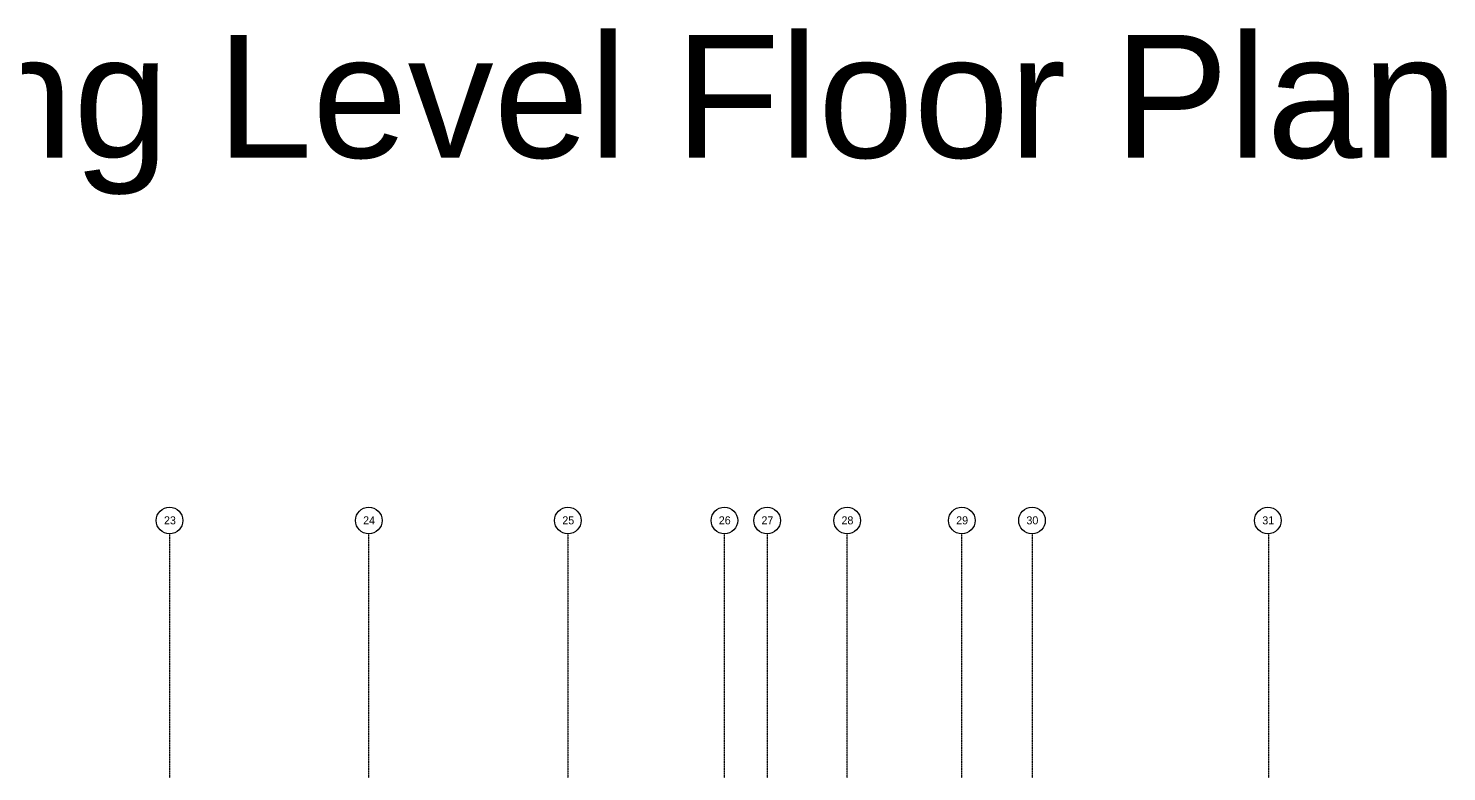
# Model space of a CAD drawing. Header units: inches. Extents: x -24247 to 247, y -491 to 2341.
# Drawn here: x -1395 to 200, y 1504 to 2341 of the extents above; entities that cross this region are included whole.
import ezdxf
from ezdxf.enums import TextEntityAlignment as Align

# ---------------------------------------------------------------- set-up
doc = ezdxf.new("R2010")
doc.units = ezdxf.units.IN
doc.header["$LTSCALE"] = 0.3
doc.header["$MEASUREMENT"] = 0
doc.linetypes.add('CENTER2', pattern=[1.125, 0.75, -0.125, 0.125, -0.125])
doc.layers.add('A-ANNO-NPLT', color=151, linetype='Continuous', plot=False)
doc.layers.add('A-Grid(SmallScale)', color=11, linetype='CENTER2')
doc.layers.add('S-Grid-Iden', color=7, linetype='Continuous')
doc.styles.add('Arial_1', font='arial.ttf', dxfattribs={"height": 0.092206})

# ---------------------------------------------------------------- blocks, each defined once
blk = doc.blocks.new('Column Bubble')
blk.add_circle((-0.004, -0.002), 0.156)
blk.add_attdef('XX', text='', height=0.0938).set_placement((0, 0), align=Align.MIDDLE_CENTER)

msp = doc.modelspace()

# ---------------------------------------------------------------- linework, layer by layer
at = {"layer": 'A-Grid(SmallScale)'}
for p, q in [((-1236, 1771.7), (-1236, -107.5)), ((-1012, -107.5), (-1012, 1771.7)), ((-788, 1771.7), (-788, -107.5)), ((-612, -107.5), (-612, 1771.7)), ((-564, 1771.7), (-564, -107.5)), ((-474, -107.5), (-474, 1771.7)), ((-345, -107.5), (-345, 1771.7)), ((-266, 1771.7), (-266, -107.5)), ((0, 1771.7), (0, -107.5))]:
    msp.add_line(p, q, dxfattribs=at)

# ---------------------------------------------------------------- block references
at = {"layer": 'S-Grid-Iden', "xscale": 96, "yscale": 96, "zscale": 96}
for p, values in [((-1235.6, 1787), {'XX': '23'}), ((-1011.6, 1787), {'XX': '24'}), ((-787.6, 1787), {'XX': '25'}), ((-611.6, 1787), {'XX': '26'}), ((-563.6, 1787), {'XX': '27'}), ((-473.6, 1787), {'XX': '28'}), ((-344.6, 1787), {'XX': '29'}), ((-265.6, 1787), {'XX': '30'}), ((-0.3, 1787), {'XX': '31'})]:
    msp.add_blockref('Column Bubble', p, dxfattribs=at).add_auto_attribs(values)

# ---------------------------------------------------------------- texts
at = {"layer": 'A-ANNO-NPLT', "insert": (-1354.8, 2243.2), "char_height": 138.301, "width": 3995.905, "attachment_point": 5, "style": 'Arial_1'}
msp.add_mtext('Basement / Parking Level Floor Plan', dxfattribs=at)

doc.saveas('drawing.dxf')
